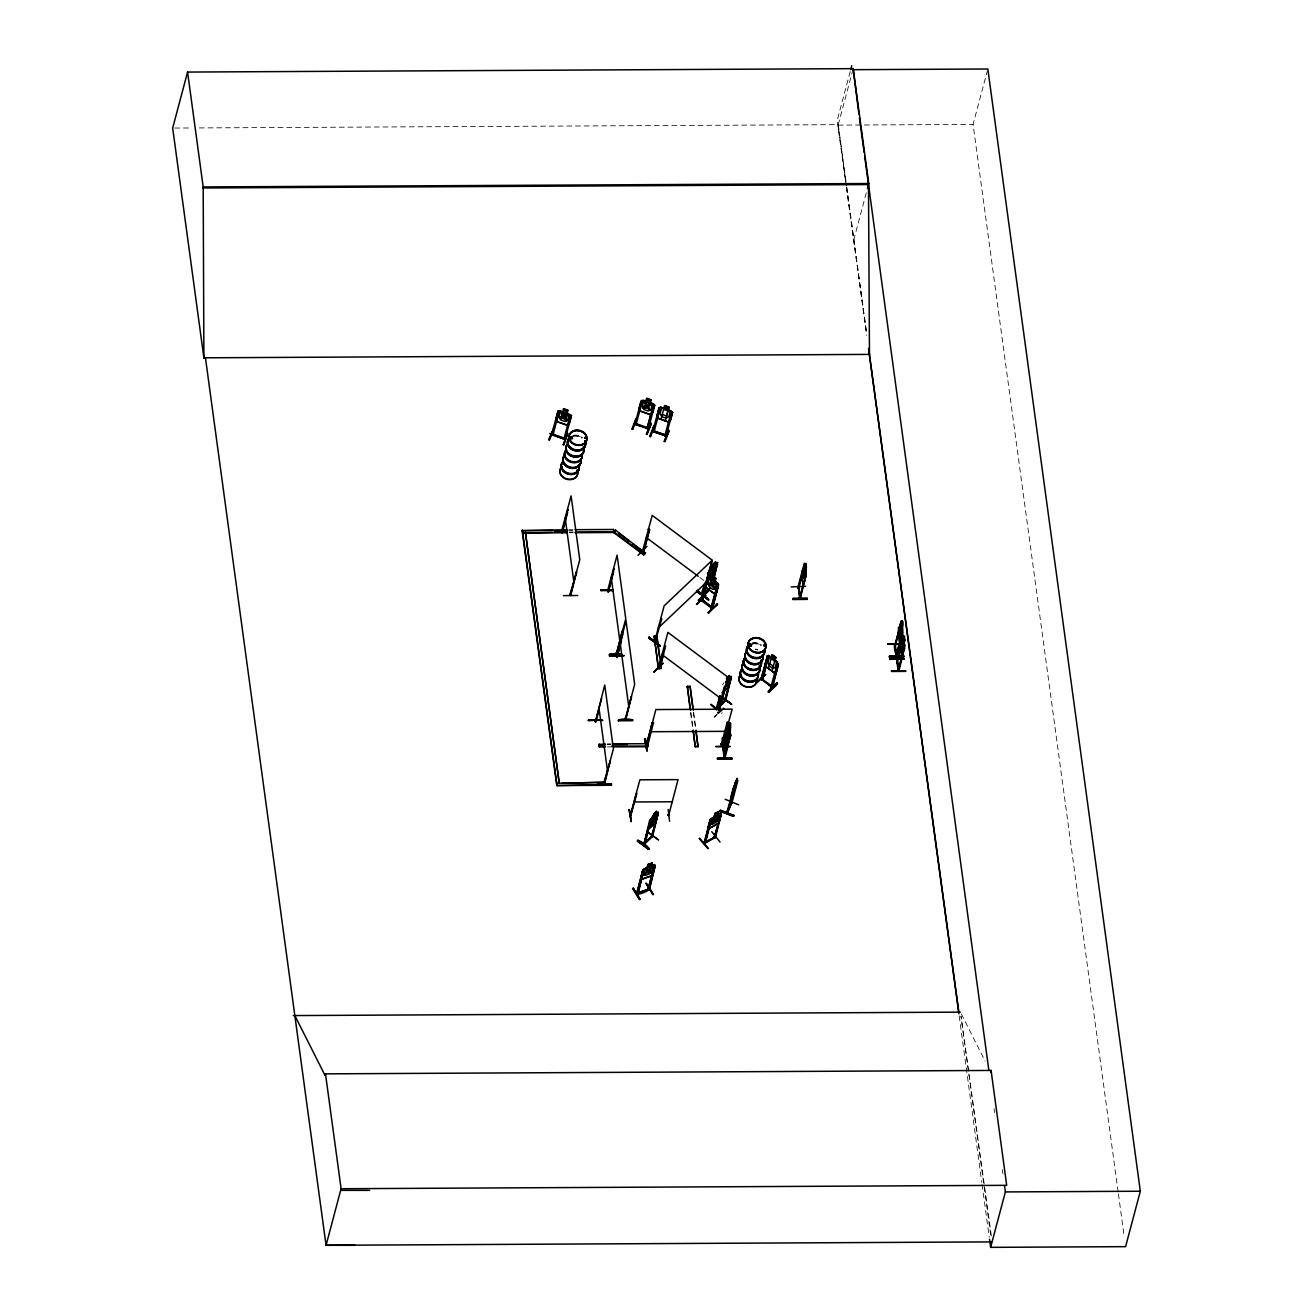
<?xml version="1.0" encoding="UTF-8"?>
<svg xmlns="http://www.w3.org/2000/svg" width="1313" height="1313" viewBox="0 0 1313 1313"><rect width="100%" height="100%" fill="white"/><g stroke="black" fill="none" stroke-linecap="round" stroke-linejoin="round"><path stroke-width="0.75" stroke-dasharray="5 3.75" d="M850.2 71.542L837.152 120.615L846.064 185.117M846.343 185.576L838.137 125.112L852.35 71.657M722.511 710.087L714.305 717.046L719.524 711.712M722.101 709.775L714.453 716.603M718.523 711.991L718.457 712.926L718.802 712.106M718.687 712.023L717.456 712.073M721.641 713.583L722.248 712.647M853.745 239.984L866.399 192.42M1118.134 1191.859L973.081 124.423L987.31 70.984M722.511 684.844L723.808 682.891M714.305 717.046L722.117 709.348M174.711 128.05L191.091 127.968M199.264 127.919L838.252 124.653L846.475 185.117M838.137 125.112L973.081 124.423M568.923 529.713L572.977 529.681M568.742 530.403L572.796 530.386M569.251 532.028L573.289 532.011M569.054 532.733L573.108 532.701M607.246 743.913L611.284 743.897M607.049 744.602L611.087 744.586M607.377 746.933L611.415 746.916M717.472 712.253L718.309 712.795M699.895 577.539L704.769 581.167M961.329 1013.964L985.16 1061.167M846.343 187.119L866.695 334.241M991.348 1235.845L960.985 1016.18L991.085 1237.864M1118.413 1193.894L1124.207 1236.518M994.056 1108.632L994.614 1112.702M1002.344 1169.588L1002.886 1173.641M846.754 187.119L866.465 332.222M846.622 187.578L866.711 335.439M959.163 1015.819L981.796 1182.357M982.075 1184.392L989.247 1237.191M693.609 712.188L695.775 728.124M693.428 712.877L695.595 728.83M690.819 712.204L692.985 728.141M690.638 712.893L692.804 728.83M754.499 643.288A9.207 7.435 14.9 0 1 761.195 645.471M752.136 644.01A9.093 7.336 14.9 0 1 761.015 645.898M752.267 643.239A9.207 7.435 14.9 0 1 761.277 645.159M752.415 642.993A9.06 7.32 14.9 0 1 761.277 644.88M755.402 649.082A9.093 7.336 14.9 0 1 757.65 649.804M755.32 649.328A9.207 7.435 14.9 0 1 757.601 650.083M575.455 435.67A9.207 7.435 14.9 0 1 582.151 437.853M573.092 436.392A9.093 7.336 14.9 0 1 581.987 438.279M573.239 435.621A9.207 7.435 14.9 0 1 582.233 437.524M573.371 435.358A9.093 7.336 14.9 0 1 582.25 437.245"/><path stroke-width="1.5" d="M567.659 510.462L568.004 509.378L561.783 532.75L561.8 530.616L562.194 531.667M569.99 594.379L576.505 572.091L570.778 595.462C569.005 592.934 572.731 593.131 570.105 595.216M599.22 709.233L595.921 721.822L595.446 719.688M596.053 719.934L595.314 721.576M604.768 783.467L603.898 782.433L604.456 785.322L556.778 785.568L522.131 530.633L566.904 529.713M608.395 591.72L614.008 568.611L613.68 569.694M616.01 653.48L616.224 654.531M622.034 631.323L622.69 632.39L622.034 631.323L616.716 653.611M616.273 652.791L617.094 653.841L616.355 652.676M617.291 657.173L617.208 655.285M617.323 655.532L616.897 656.615M625.727 719.885L631.422 696.76L625.086 720.066L625.694 719.048M626.022 719.081L625.152 718.03L625.185 720.016L634.671 684.368L625.989 620.589L616.568 657.353M728.764 728.518C729.897 740.319 729.568 721.592 728.042 731.456L727.648 728.567L729.109 740.056L728.584 735.132M569.809 437.984L570.449 436.966M569.94 437.623L570.334 438.805M570.86 438.608L570.384 437.311M570.318 438.099L571.549 437.377L571.516 438.69M570.466 437.902L572.238 437.705M585.171 437.327L585.68 438.082L584.597 437.59M585.926 438.378L585.434 437.278M748.984 645.241L749.116 646.193M750.412 646.045L751.627 645.602M764.872 645.323L764.97 645.996M722.708 747.688L723.414 745.8M724.251 756.682L725.121 757.716L723.545 747.36M724.94 758.307L730.57 735.198L724.037 757.355L724.94 758.307L725.17 757.503M799.715 598.695C797.352 577.835 798.468 590.489 798.895 586.222M800.372 596.939L800.503 597.973L798.435 587.617L800.224 598.826L798.698 587.108M901.063 622.395L894.842 645.766L901.44 621.23M895.45 645.52L895.368 643.633M895.991 655.318L902.015 633.03L902.655 634.097L896.287 656.402L902.605 632.472L902.54 621.033L902.343 627.68M896.205 654.514C898.207 658.831 892.742 649.279 894.875 643.633M899.028 670.254L896.533 659.487L903.426 636.149M897.567 659.717L896.795 658.584L897.583 659.635M896.927 659.815L897.386 660.652L901.243 645.783M898.059 670.155L898.831 671.288L904.509 647.949L898.108 670.122M898.88 669.22L898.666 670.024M729.503 723.25L730.52 734.738L724.218 758.487L725.088 757.503M899.635 641.072C905.954 633.769 899.421 620.475 902.392 621.033L899.782 628.024L899.979 635.82L902.146 627.647M904.608 647.49L904.69 645.143L898.273 671.32L897.485 660.111M713.468 579.394L717.571 562.604L708.889 571.057L712.877 564.574M715.848 836.496L704.063 843.143L705.524 842.946L710.99 820.412L709.956 820.97L704.244 843.57L705.59 842.29M704.277 842.273L704.08 842.979M714.699 837.973L721.395 813.124L710.185 819.263L708.232 826.599M720.377 812.911L721.362 813.338L714.256 837.464M715.454 837.497L721.116 814.848L714.075 837.645M774.67 661.309L771.191 658.584M774.933 660.308L776.492 662.54L775.13 667.628L772.701 668.432L769.254 665.855L767.99 662.294L769.336 657.206L771.437 657.682M776.557 671.452L774.572 673.126L765.824 666.61L765.528 662.934L765.856 666.577L774.539 673.06M778.511 664.115L775.13 660.16L775.852 657.436L772.159 654.678L768.532 668.58M903.196 644.076L903.377 638.413L902.917 643.928C901.145 643.403 901.424 647.145 902.868 645.372L902.638 651.396L903.131 645.569L904.312 644.913L902.999 643.698M613.647 571.631L608.329 591.72M607.771 591.851L608.313 589.832M603.98 782.532L604.636 783.598M604.456 784.37L610.168 761.163L603.635 783.467M563.425 595.642L577.72 595.495M624.02 655.564L609.511 655.368M611.431 785.108L597.136 785.272L611.431 785.059L611.448 783.992L597.169 784.14L611.464 784.074M597.087 784.583L611.382 784.435L597.136 785.272M618.39 720.87C617.455 718.375 633.605 718.424 632.702 720.706L618.407 720.804M632.636 720.033L618.341 720.246L632.718 719.672M731.833 759.127L717.522 759.16M722.675 746.851L724.234 758.323M723.627 746.966L722.921 745.8M724.333 756.682L723.2 746.605M724.874 758.307L723.217 746.736L725.186 739.334M731.866 758.192L731.833 759.193M792.954 598.482L807.249 598.4L792.954 598.515L792.904 599.532L807.232 599.385L807.249 598.318M799.026 587.223L798.271 588.076M807.167 598.892L792.822 598.859M889.475 656.976L903.787 656.91L889.475 657.091L889.508 655.975L903.804 656.024M891.412 671.468L905.707 671.386M894.613 644.683L896.336 654.383M896.057 655.318L896.828 654.383M896.828 656.139L895.171 644.552M898.798 671.156L897.156 659.487M730.98 798.058C745.768 757.978 723.545 823.235 732.999 789.097M726.253 748.558L725.252 735.608L729.076 722.971L722.708 746.605M804.721 563.654C808.562 573.174 801.39 599.04 802.358 570.548M802.538 570.663L801.8 574.47M898.404 632.045C898.338 612.432 900.981 661.292 898.519 632.045M726.91 812.156L732.26 801.669L730.996 803.211M727.96 811.5L731.193 802.916M732.244 801.833L727.32 813.239L733.721 789.934M668.58 815.718L678.033 779.61L639.874 779.807L630.322 815.439L631.323 815.045M668.875 814.913L667.972 815.192M659.471 667.907C661.375 669.86 657.124 665.396 659.881 667.529M704.786 582.939C703.834 587.961 698.811 597.924 703.456 594.28L709.66 588.355M702.832 595.429L709.512 588.946M710.202 578.18L711.498 583.235C705.573 583.07 709.496 587.6 712.122 584.416L714.617 589.455L713.025 584.4C718.424 584.433 715.175 580.297 712.385 583.153L710.021 578.262M760.916 679.33L767.35 655.729L768.942 655.647M768.269 657.698L762.492 679.97L761.77 678.312L761.228 679.034M778.428 663.82L771.913 687.602L770.994 686.748L777.001 664.673L778.33 665.133L772.553 687.388L761.343 679.116L767.596 655.745M700.994 600.336L702.57 600.894L701.618 599.138L712.598 608.296L718.359 586.107L717.029 585.647L711.137 607.821L712.138 608.674M711.203 607.952L711.367 607.18M711.941 608.576L712.811 607.492L711.17 607.148M668.202 410.033L668.859 407.26L664.657 405.783M668.35 410.083L672.584 412.38L670.664 419.881M670.5 419.635L668.251 421.867L657.944 418.092L657.304 414.99L659.044 407.752L660.833 407.276L671.206 410.969L672.601 412.545M642.927 869.731L636.526 893.693L649.607 888.737L648.162 888.589M637.33 893.283L638.151 892.38M654.071 864.84L655.285 865.349L649.328 889.623L648.064 890.033L648.113 888.688M733.081 792.231L736.823 781.087L732.457 793.413L733.196 791.969M733.754 789.934L727.402 813.059M654.793 640.76L655.532 639.94M702.98 596.463L701.585 596.955L702.947 594.904M701.848 595.084L702.849 596.529L702.8 595.199M703.095 595.101L704.178 593.492L702.734 593.968M644.24 842.962L643.468 843.652M652.643 836.529L651.806 837.218L658.043 813.978L652.545 836.496L643.665 844.866L650.083 821.544L649.656 822.611M643.37 844.489L652.873 835.61L652.561 836.627M720.23 696.038L716.701 709.053L717.308 707.822M717.834 707.444L716.488 707.838M725.662 700.715L731.078 678.181L724.267 701.208L725.531 700.765M725.892 699.911L724.874 700.682M867.45 188.481L868.763 183.525L853.155 68.653L187.578 72.067L172.676 128.067L203.909 357.973M355.019 1245.315L326.051 1245.298L205.452 357.809L203.892 357.809L203.187 186.938L187.578 72.067M991.643 1241.901L326.051 1245.298L341.101 1188.725L1006.694 1185.327L991.085 1070.44L325.493 1073.853L325.066 1075.478L294.834 1015.556M522.459 532.963L567.216 532.044M549.359 439.953L553.823 428.547L548.604 439.691L549.408 439.478M551.69 434.882C542.614 429.088 569.153 442.793 564.016 437.754M556.17 418.387L558.156 411.018M558.731 412.988L557.648 412.167L558.878 412.61L552.97 435.21L553.347 434.012M562.85 411.79L563.507 408.803L568.004 410.378L567.068 413.25L569.071 414.957L567.708 420.045L564.885 421.44L560.684 419.963L559.01 416.992L560.356 411.905L562.85 411.79L558.009 410.92L551.591 434.718L565.033 439.412L563.868 438.132M563.917 439.1L569.842 416.434M563.901 439.149L564.344 437.738L565.411 438.23L564.032 438.23M567.626 433.405L563.851 445.025L563.293 444.368M564.853 439.478L565.082 438.624M565.033 439.412L571.368 415.614M559.699 410.69L571.532 415.63L569.579 422.967L567.265 425.248L556.696 421.555L556.072 418.24L556.827 421.506M561.472 531.683L571.089 495.904L579.755 559.699L570.285 595.462L570.827 593.443M562.341 532.717L567.643 512.398M632.603 429.482L636.214 418.207L631.848 429.203L632.653 429.006M636.936 418.519L632.538 429.335M642.123 402.123L636.132 424.132M636.231 424.723C637.462 422.376 633.884 422.737 634.803 424.329L648.277 428.941C650.427 427.07 645.881 427.037 647.161 428.612M646.029 401.039L646.751 398.315L651.248 399.891L650.312 402.779L652.315 404.47L650.969 409.558L648.13 410.953L643.928 409.492L642.254 406.521L643.616 401.433L646.111 401.302L646.882 398.463M575.012 529.681L613.499 529.484L613.647 532.504L643.682 554.907L645.422 553.265L615.567 530.157L613.647 532.504L575.143 532.701M615.567 530.157L613.647 532.504M652.938 406.341L654.334 406.39L652.938 406.341L647.079 428.563L651.133 413.349M647.096 434.488L651.379 423.508L646.538 434.275M634.852 423.804L648.556 428.53L654.613 405.143L653.365 403.698L641.269 400.449L639.267 407.867L639.94 411.067L650.559 414.645L652.676 412.413M650.362 402.648L654.777 405.159L652.774 412.594L650.509 414.777L640.12 410.903L639.464 407.785M556.466 783.237L604.325 782.302L604.636 784.632L556.778 785.568M608.313 591.818L608.395 589.997M650.444 436.704L654.005 425.428L649.672 436.441L650.477 436.228M653.726 431.911L652.725 430.615L654.251 431.14M654.399 430.762C653.053 433.717 655.679 429.679 653.185 430.27L652.758 431.632L659.093 407.637M650.378 436.556L654.662 425.593M654.038 431.944L659.947 409.344L658.699 408.917L659.799 409.722M661.013 419.454L664.575 405.52L669.072 407.096L665.281 420.948M600.714 719.984L588.339 720.394L602.651 720.23M602.634 720.427L588.454 720.115M672.551 412.495L665.921 436.195L664.838 435.801L670.762 413.529L672.158 413.579M664.969 435.867L665.428 434.455C671.337 438.509 652.479 431.534 652.659 431.468M664.936 441.693L669.187 430.697L664.394 441.48M665.921 436.195L665.428 434.455L664.985 435.801M622.165 656.04L609.593 656.172L609.527 654.301L621.788 654.202L609.527 654.334M609.692 655.663L623.905 655.827M638.003 555.366L646.964 546.306M601.649 698.45L595.429 721.822L604.735 684.992L613.401 748.771L603.931 784.534L604.029 783.664M643.682 551.641C642.402 548.046 644.109 553.118 642.434 551.493L652.216 515.385L712.286 560.208L706.64 581.446M643.222 552.084L643.961 550.918L642.746 550.918M649.344 529.91L643.551 552.166L649.64 529.615L648.31 529.155L649.64 529.615M616.782 654.563L622.165 634.327M643.682 554.907L645.602 552.56M622.904 634.048L616.618 657.271M617.176 657.419L621.509 640.957M605.359 746.933L599.302 746.966L598.974 744.652L605.227 743.929M599.302 746.966L599.171 743.946M604.325 782.302L562.424 783.205M625.612 719.048L625.792 718.03M649.229 637.084L648.622 638.02L660.423 645.898L649.18 637.133M654.169 636.066L658.322 668.662L661.292 667.956L656.96 636.05L654.169 636.066L658.502 667.972L661.292 667.956M654.645 641.302L654.859 640.498M654.662 641.483L664.148 605.835L711.974 560.454L701.191 600.484L708.774 574.224L707.362 573.223M661.768 618.833L655.203 641.729M656.172 640.104L655.86 640.99M660.029 666.249L662.884 663.492L654.104 671.583M658.322 668.662L667.89 632.374L727.96 677.196L719.212 710.087M653.989 672.059L658.995 666.889M665.625 646.291L659.536 668.842L658.683 667.332M659.848 668.547L663.557 654.055M646.209 745.21L652.2 722.626L653.497 722.61L647.801 745.193L647.9 743.897L646.341 744.75M646.521 745.324L655.844 709.562L732.129 709.168L722.527 744.931C720.377 745.702 721.1 742.37 722.905 743.519M647.801 745.193L647.604 743.7L613.302 743.88M613.434 746.9L647.736 746.72L647.604 743.7M645.75 746.933L647.046 750.97L646.406 746.867M636.936 793.265L630.552 815.98L636.362 793.692M629.173 809.629L631.307 821.167M697.236 590.374L696.612 591.31L708.364 599.237L697.203 590.39L708.265 599.302M697.105 591.982L708.922 599.86L697.613 591.506M702.209 594.28L701.667 595.002M701.585 596.955L708.708 573.683L707.674 572.928M712.401 608.149L701.716 599.237M702.849 596.529L705.672 585.877M701.93 601.108L708.347 578.639L707.018 578.18L708.035 578.935M708.265 577.704C711.104 573.239 707.74 572.025 709.742 572.156M702.258 601.19L705.885 587.879M709.43 576.784L711.794 568.119L714.535 565.509L713.172 570.597L710.431 573.207M716.964 562.735L714.896 564.688L715.618 561.685L712.68 564.475L708.954 574.602L709.857 575.389L714.649 569.202L715.995 564.114L714.781 564.606M705.59 595.692L696.678 604.374M714.042 571.057L711.104 578.032M713.55 576.144L717.308 564.295L714.272 577.523M714.009 575.209L717.472 562.735M646.981 831.523L658.568 839.943L646.932 831.556M650.083 821.544L643.862 844.85L649.574 820.592L658.437 812.386L657.567 812.337M633.194 888.376L640.12 899.405L633.309 887.916M850.726 69.573L851.776 65.65M715.175 581.117L715.897 578.393L712.352 575.652L711.482 578.639L709.397 578.163L708.035 583.251L709.315 586.813L712.762 589.389L715.191 588.585L716.537 583.497L714.929 581.199L715.766 578.393M690.096 708.905L687.306 686.289L690.08 686.272L693.33 710.185M858.899 114.034L853.155 68.653M655.63 814.109L656.352 811.385L655.63 814.388L657.682 812.435M692.887 708.889L690.08 686.272M711.154 608.001L715.388 592.737M651.248 837.005L652.463 835.265M716.455 592.147L718.392 584.876L715.027 581.117M655.056 865.3L651.346 875.837L641.614 879.382L640.99 877.002L642.796 869.748L647.194 867.269L647.916 864.545L652.052 863.035L651.166 865.907L652.988 866.055L651.642 871.143L648.983 874.081L645.126 875.492L643.633 874.064L644.995 868.976L647.194 867.269M658.043 813.978L651.33 836.923L652.151 836.151M718.49 584.777L712.27 608.658L701.126 600.353M651.642 837.3L658.305 812.287M637.987 893.776L643.698 871.061L642.566 871.487L636.772 894.087L638.397 892.824M637.806 893.234L643.698 871.061M717.029 603.799L717.538 604.735L707.937 612.777L717.079 604.325M647.375 867.433L648.031 864.578M646.505 883.468L653.431 894.547L646.012 883.304M651.248 866.022L652.052 863.035M668.186 809.415L669.564 821.314M649.196 889.689L654.924 866.974L653.776 867.384L647.982 889.443M667.972 814.684C668.219 817.277 669.072 812.255 667.956 815.127M653.776 867.384L648.064 890.033L647.966 888.803M696.038 730.126L698.024 746.769L695.25 746.785L693.264 730.143M710.99 704.244L719.032 710.251M719.836 695.742L716.373 708.495M720.164 696.826L716.898 709.053L725.58 700.699M720.542 697.121L717.62 708.265M718.178 709.332L723.66 689.62L724.678 690.375L719.508 709.791M718.49 709.036L721.592 697.384L731.604 704.129L723.561 698.106M726.893 678.345L726.647 679.264L728.649 676.671M723.611 689.276L728.403 683.088L729.257 675.752M728.666 678.575L729.388 675.571L726.565 678.46M724.661 701.503L731.341 676.474L724.973 701.405M715.798 746.637L730.11 746.572M722.117 738.169L724.415 750.527M731.275 704.129L721.444 697.4M721.214 744.832L727.205 722.248L728.485 722.232L727.254 722.659M722.807 744.816L725.4 733.885M727.451 726.105L728.485 722.232M722.872 747.803L729.125 724.563L727.796 731.177M722.889 747.934L722.987 747.048M727.845 730.192L729.125 724.563M723.463 747.901L725.334 740.417M699.648 838.219L708.446 848.411M729.864 726.155L730.586 723.2L729.7 726.155L729.191 725.088M728.896 729.847L729.01 733.097L729.24 732.194M730.438 723.2L730.405 729.847M727.156 747.376L730.685 734.738M704.063 843.143L710.399 819.345M710.99 820.412L705.081 842.585L704.162 842.404L705.672 842.29M714.994 813.551L714.272 816.358L712.171 818.212L710.809 823.3L712.106 824.449L715.585 822.545L718.03 819.328L719.393 814.241L717.768 814.355L718.736 811.582L714.896 813.518L718.736 811.582M714.272 816.358L715.093 813.65M717.866 814.47L718.638 811.467M714.37 838.006L715.634 837.3M725.17 799.289L738.661 804.803M762.18 680.265L766.3 665.1M733.228 790.656L734.574 785.568M727.517 811.073L726.696 812.96L735.543 781.924M734.935 784.747L735.69 781.793M732.441 792.428L737.102 778.412L733.097 789.244M731.046 803.49L737.397 778.872M765.528 674.898L756.009 683.006L764.97 674.422M731.751 803.49L737.89 780.414M771.535 657.583L772.257 654.859L775.852 657.436M791.197 586.895L805.624 586.337M772.011 671.222L775.704 657.419M719.951 811.171L720.345 810.105L733.901 815.291L733.524 816.341L719.967 811.106L733.524 816.325M767.957 691.82C778.051 679.002 782.417 681.234 768.581 692.279L776.968 682.793M797.992 587.108L804.311 563.244L805.246 566.412L805.985 563.458L804.639 571.582C806.084 570.055 806.248 573.551 804.59 573.075L804.081 578.902L804.327 572.878C802.013 573.305 807.183 567.101 804.59 565.361L803.228 570.449L803.425 578.245L806.477 567.347M798.386 587.141L798.288 588.191L804.508 564.82M802.686 573.289L798.846 588.158M806.116 567.15L805.87 568.053L805.542 565.69M799.436 597.743L805.952 575.455L800.208 598.695M806.034 574.897L799.732 598.826L799.765 597.776M904.148 658.814L889.837 658.896M899.093 628.238L901.03 620.967M895.335 645.766L898.765 632.702M903.016 635.902L900.554 646.981L901.768 655.991M904.181 642.599L904.526 635.952L901.785 642.943L901.965 650.739L905.067 639.874M904.427 647.391L901.621 655.991L900.915 643.042M903.804 655.893L903.771 657.025M990.659 1072.065L991.085 1070.44M852.876 69.687L987.836 68.998L1140.324 1191.236L1125.586 1246.661L990.626 1247.35L1005.381 1191.925L1004.543 1185.836M565.279 454.84L565.263 455.726M572.484 438.558L572.189 437.492M748.853 645.307C750.511 642.91 748.837 647.834 749.641 644.831M751.167 645.52L750.33 646.324M763.723 645.143L764.987 645.208M733.146 789.162L736.051 782.269L733.179 790.968M664.181 441.48L668.629 430.057M549.294 439.806L553.741 428.53M556.696 421.555L567.314 425.133L569.432 422.884M563.507 408.803L568.004 410.378M571.532 415.63L567.101 413.135M571.089 416.861L569.694 416.812M567.544 433.717L563.293 444.762L567.577 433.356M642.91 400.088L646.144 401.187M636.592 423.525L636.083 424.673L636.444 423.918M646.341 434.275L650.821 422.868M657.091 415.072L657.747 418.305L668.399 422.047L670.648 419.7M660.734 407.276L663.853 408.245L661.44 408.622L660.078 413.71L661.752 416.697L665.954 418.174L668.777 416.779L670.139 411.691L668.12 409.984M737.25 778.478L735.657 782.006M608.526 591.014L608.493 590.095M616.503 656.106L616.716 655.285L616.782 656.549M595.232 720.509L595.232 721.576M715.749 570.006L714.124 573.584L709.857 577.425M714.124 573.584L715.634 569.908M648.622 638.003L659.947 646.341M708.314 599.237L696.99 590.899M637.347 840.976C638.02 838.498 650.805 847.968 648.606 849.396L637.347 840.976L648.622 849.33M637.888 840.156L649.18 848.526M710.809 704.72L716.8 709.988M647.719 744.438L646.373 743.979L647.637 743.847M721.149 744.405L722.741 744.389M723.857 688.57L726.089 684.533C726.598 687.241 729.454 683.843 726.877 683.334L729.552 678.558L726.466 683.269L725.498 682.3M709.004 828.569L708.462 826.616L708.889 828.716L717.669 823.891L719.54 820.543M629.469 809.596L631.176 821.511M651.182 875.656L653.332 872.653M725.4 699.534L725.186 700.6M651.429 836.086L652.364 835.347M803.211 583.694L803.966 582.316M728.551 741.911L727.665 743.437L726.565 734.213M727.829 743.437L728.715 741.911M899.618 641.253L900.669 639.743M901.604 656.188L902.655 654.662M649.705 820.691L656.352 811.385M726.089 748.558L726.992 747.228L726.089 748.738L724.858 739.531M708.889 574.815L710.579 572.484L708.643 574.372M639.415 899.651L632.554 888.54M751.2 645.733L749.707 645.914M763.706 645.602L764.133 644.995M727.123 812.074L727.993 811.237M722.823 744.044L721.428 744.011M645.208 738.94L645.717 742.945M713.402 568.053L711.416 570.663L713.156 568.956M661.375 618.538L660.964 619.605M698.943 600.829C727.041 572.37 679.543 618.883 707.33 591.342L698.943 600.78M664.608 645.536L665.314 646.587M662.999 663.032L653.94 671.879M724.678 690.375L723.348 689.916M767.252 656.96L767.957 658.01M761.638 678.312L762.065 679.363M765.643 674.439L756.682 682.973M762.065 680.167L762.64 679.379L771.453 685.878M771.141 686.174L771.617 686.535M772.323 686.88L771.584 685.632M768.581 692.214L777.444 683.613M717.702 564.59L716.504 565.066M707.526 576.571L711.482 578.36M658.256 628.008L706.066 582.627M705.491 583.973L705.902 587.551L714.584 594.018L716.57 592.245M715.897 578.393L710.514 575.685M705.081 592.048L707.871 589.389M718.621 584.827L717.571 582.906M705.081 595.38L696.629 604.193M696.53 604.193L705.77 595.396M718.359 586.107L717.029 585.647M717.013 604.21L708.577 613.22M726.45 678.361L729.388 675.571M728.534 678.476L731.456 676.572L730.602 676.523M725.547 681.989L728.288 679.395L726.942 684.483L724.202 687.093M731.472 678.476L730.274 678.952M722.232 692.608L727.894 687.454L722.363 692.706M771.437 657.6L768.794 655.63L777.427 662.031M717.423 707.1L724.825 700.912L717.21 708.167M716.406 708.675L717.21 707.904M718.703 706.492L725.268 700.256M656.484 811.467C647.933 819.23 648.967 833.542 644.585 844.193L644.191 843.964M658.437 814.273L657.239 814.749M651.396 836.43L643.879 844.062M774.473 672.913L776.492 671.091M625.021 718.933L625.661 718.227M707.937 848.74L699.123 838.547M897.304 660.554L903.065 637.314M652.659 431.041L666.38 435.735M572.238 438.64L570.023 438.181M749.559 645.11L750.921 645.257M751.282 646.275L748.968 645.52M551.608 434.291L565.329 439.084M647.046 428.071L648.638 428.169M708.528 600.172L697.236 591.523M564.065 415.745C566.756 412.233 571.779 415.482 564.869 416.713C570.023 423.131 564.606 421.473 563.819 416.976C560.815 420.62 556.056 417.419 563.014 416.04L561.028 411.954L564.13 415.679M710.267 821.331L711.285 820.773M721.428 815.209L720.082 815.406M708.905 828.454L717.505 823.743M711.728 831.687L720.066 842.076M715.273 836.217L714.288 836.841L715.437 836.217M705.36 841.945L714.535 837.431M715.519 837.366L704.523 843.488M899.93 630.946L900.882 630.437L900.636 636.477L901.145 630.65C902.786 631.159 902.688 627.696 901.21 629.157L901.424 623.429L899.897 630.946M727.976 733.114L728.945 732.605L728.699 738.645L729.207 732.818C730.832 733.327 730.734 729.864 729.257 731.325C729.289 717.768 730.799 732.457 727.862 731.653M607.607 590.653L617.11 555.136L625.776 618.932L616.125 654.448M552.133 433.52L552.855 435.26M552.986 434.373L551.837 433.963M655.499 814.29L656.73 813.797L653.332 822.48L650.591 825.073L649.689 824.285M570.367 436.983L571.073 436.819A9.207 7.435 14.9 0 0 568.71 446.469A9.207 7.435 14.9 0 0 580.543 450.326A9.207 7.435 14.9 0 0 584.958 441.217M651.97 863.298L647.916 864.545M642.796 871.865L643.944 871.455M654.022 867.762L655.154 867.351M641.548 879.267L651.346 875.837M638.085 892.61L648.146 889.41M636.657 893.644L648.95 889.114M659.175 407.834L660.784 407.391M728.026 737.988L729.158 737.709M649.164 888.31C651.658 890.214 635.361 896.795 636.887 892.84M721.658 743.535L721.526 744.947L721.362 743.601M585.417 438.411L584.679 437.984M652.873 894.678L645.93 883.304M642.73 551.017L643.83 551.706M658.716 667.71L659.651 668.333M772.06 687.602L761.556 679.116M702.471 600.386L701.339 599.532M712.483 607.853L711.351 607.066M707.543 576.801L709.004 576.604M767.383 655.712L768.909 655.515M629.124 809.678L631.192 821.626M728.617 735.165L728.781 737.988M561.98 531.814L562.374 530.78M576.67 573.157L576.013 572.091M612.876 589.931L600.615 590.062L613.269 590.587M613.073 590.128L600.697 590.505L612.974 590.407M609.413 654.76L621.985 654.629M609.495 655.433L621.755 655.187M631.569 697.843L630.929 696.76M600.517 719.787L588.339 720.574M653.546 723.02L652.2 722.626M646.357 745.21L647.654 745.193M721.411 744.865L722.659 744.816M610.315 762.246L609.659 761.163M203.187 186.938L868.763 183.525M202.908 187.972L868.484 184.559L869.469 354.395L203.892 357.809M522.131 530.633L552.527 530.485M575.324 531.995L613.827 531.798L643.862 554.217M524.478 532.963L567.035 532.733M806.363 567.38L805.821 563.458M805.788 570.105L806.067 574.996M806.1 576.522L805.46 575.455M902.655 634.097L902.015 633.03M902.179 643.944L887.67 643.813L899.947 643.747M902.08 644.207L887.686 643.813M904.657 649.016L904 647.949M889.377 656.434L903.721 656.319L889.475 657.091M904.165 658.863L889.738 659.389M889.754 659.208L904.05 659.142M905.789 670.943L891.494 670.927M687.126 686.978L689.899 686.962M649.951 731.735L726.237 731.341M730.717 736.265L730.077 735.198M598.974 744.652L605.03 744.619M613.105 744.569L627.237 744.504M599.483 746.276L605.539 746.244M611.595 746.211L647.933 746.03M695.43 746.079L698.204 746.063M715.815 746.457L730.11 746.391M731.866 758.093L717.555 758.143L717.522 759.259M633.982 801.98L672.125 801.783M293.275 1015.573L960.427 1012.142M1005.381 1191.925L1140.324 1191.236M340.674 1190.349L369.642 1190.366M716.832 562.653L717.571 562.604M653.923 431.993L654.137 430.598M636.329 423.968L635.18 423.541M564.327 437.787L563.671 439.002M654.334 430.992L665.034 434.701M653.923 431.403L664.887 435.079M646.833 398.578L651.035 400.038M641.975 402.5L640.892 401.696L634.967 424.345M636.526 423.771L647.211 427.496M553.282 434.242L563.966 437.984M663.689 409.41L667.89 410.903L666.528 415.991L662.326 414.514M570.81 593.312L570.597 594.133M895.154 644.437L895.384 643.747M897.14 659.356L897.435 658.716M643.272 552.034L642.697 550.639M764.609 644.913L764.822 646.094L763.723 645.865M595.741 720.624L595.905 721.707M898.19 671.156L896.664 659.487M903.016 635.738L904.657 645.175M708.905 576.702L717.39 583.038M646.308 537.559L698.27 576.325M706.115 587.42L714.617 593.771M618.538 533.209L629.616 541.465M632.768 543.828L645.422 553.265M702.718 600.32L711.482 606.852M769.845 663.672L773.291 666.249M721.559 696.94L731.604 704.129M661.982 654.531L722.052 699.369M647.67 828.076L647.949 829.832L647.637 827.863M723.791 708.856L723.381 708.134M651.412 865.874L654.219 864.857L642.796 869.748M728.19 731.456L727.665 730.405L726.302 735.493L726.565 743.306L730.225 732.687L730.405 724.53M641.056 877.117L641.745 879.25M728.502 736.035L727.944 732.375L726.598 737.463L727.139 741.123L729.962 730.717L729.47 727.057L728.108 732.145L728.6 735.805M647.046 750.97L645.422 738.562L644.535 739.022L645.11 743.01M869.469 354.395L868.632 348.355L958.851 1012.159M859.457 118.055L864.102 152.324M864.66 156.345L988.82 1070.046M868.648 349.652L958.884 1013.784M989.526 1239.226L990.626 1247.35M805.821 563.687L806.313 567.347M730.159 725.433L730.471 727.796M695.857 730.816L698.024 746.769M687.306 686.289L690.556 710.202M693.083 730.832L695.25 746.785M656.779 636.756L659.487 656.681M660.291 662.671L661.112 668.645M647.424 744.389L647.736 746.72M613.499 529.484L613.827 531.798M611.202 577.31L619.867 641.089M620.097 642.763L628.763 706.542M598.843 707.149L607.509 770.944M565.181 518.077L573.847 581.872M522.328 529.943L556.958 784.879M325.493 1073.853L341.101 1188.725M764.347 651.166A9.093 7.336 14.9 0 1 754.089 658.42A9.093 7.336 14.9 0 1 747.195 647.506M752.136 644.01A9.093 7.336 14.9 0 0 750.084 644.765L750.084 644.453A9.207 7.435 14.9 0 0 748.394 645.536M764.609 650.132A9.06 7.32 14.9 0 1 754.368 657.386A9.06 7.32 14.9 0 1 747.474 646.488M748.689 644.946A9.06 7.32 14.9 0 1 750.363 643.747M762.131 655.351A9.06 7.32 14.9 0 1 754.811 664.772A9.06 7.32 14.9 0 1 744.931 655.433M745.587 653.644A9.06 7.32 14.9 0 1 746.785 652.085M764.56 650.805A9.207 7.435 14.9 0 1 754.171 658.174A9.207 7.435 14.9 0 1 747.163 647.112M764.642 650.493A9.207 7.435 14.9 0 1 754.253 657.846A9.207 7.435 14.9 0 1 747.261 646.8M748.476 645.225A9.207 7.435 14.9 0 1 750.183 644.01M760.769 660.488A9.06 7.32 14.9 0 1 751.102 669.663A9.06 7.32 14.9 0 1 745.423 657.222M762.361 654.957A9.207 7.435 14.9 0 1 752.546 664.28A9.207 7.435 14.9 0 1 746.769 651.658M763.017 656.598A9.207 7.435 14.9 0 1 751.463 663.656A9.207 7.435 14.9 0 1 746.851 651.33M763.001 656.254A9.093 7.336 14.9 0 1 751.594 663.213A9.093 7.336 14.9 0 1 747.048 651.051M760.736 660.718A9.109 7.353 14.9 0 1 751.036 669.925A9.109 7.353 14.9 0 1 745.324 657.436M756.698 679.822A9.06 7.32 14.9 0 1 745.324 686.765A9.06 7.32 14.9 0 1 740.778 674.636M758.061 674.718A9.06 7.32 14.9 0 1 747.836 681.956A9.06 7.32 14.9 0 1 740.942 671.074M756.797 679.494A9.06 7.32 14.9 0 1 745.407 686.436A9.06 7.32 14.9 0 1 740.877 674.308M758.307 674.357A9.207 7.435 14.9 0 1 746.736 681.414A9.207 7.435 14.9 0 1 742.124 669.088M758.389 674.045A9.207 7.435 14.9 0 1 746.818 681.086A9.207 7.435 14.9 0 1 742.206 668.777M758.356 673.684A9.093 7.336 14.9 0 1 746.949 680.643A9.093 7.336 14.9 0 1 742.403 668.481M759.702 668.596A9.093 7.336 14.9 0 1 748.312 675.555A9.093 7.336 14.9 0 1 743.765 663.393M759.357 666.282A9.207 7.435 14.9 0 1 749.526 675.604A9.207 7.435 14.9 0 1 743.749 662.967M759.439 665.97A9.207 7.435 14.9 0 1 749.608 675.292A9.207 7.435 14.9 0 1 743.847 662.655M759.39 665.642A9.06 7.32 14.9 0 1 749.723 674.816A9.06 7.32 14.9 0 1 744.044 662.376M760.621 661.03A9.06 7.32 14.9 0 1 750.954 670.204A9.06 7.32 14.9 0 1 745.275 657.78M584.745 441.611A9.093 7.336 14.9 0 1 579.673 450.769A9.093 7.336 14.9 0 1 568.037 445.55A9.093 7.336 14.9 0 1 573.092 436.392M583.678 449.653A9.093 7.336 14.9 0 1 572.287 456.612A9.093 7.336 14.9 0 1 567.741 444.451M585.04 440.905A9.207 7.435 14.9 0 1 580.625 449.998A9.207 7.435 14.9 0 1 568.808 446.157A9.207 7.435 14.9 0 1 571.155 436.392M582.266 456.776A9.093 7.336 14.9 0 1 569.793 461.372A9.093 7.336 14.9 0 1 566.346 449.637M582.365 454.429A9.027 7.287 14.9 0 1 571.024 461.339A9.027 7.287 14.9 0 1 566.51 449.259M583.908 449.292A9.207 7.435 14.9 0 1 572.337 456.35A9.207 7.435 14.9 0 1 567.725 444.024M583.415 447.027A9.207 7.435 14.9 0 1 573.584 456.35A9.207 7.435 14.9 0 1 567.807 443.712M583.382 446.699A9.093 7.336 14.9 0 1 573.699 455.89A9.093 7.336 14.9 0 1 568.004 443.433M585.024 440.577A9.093 7.336 14.9 0 1 575.324 449.768A9.093 7.336 14.9 0 1 569.629 437.311M578.475 465.163A9.093 7.336 14.9 0 1 568.792 474.354A9.093 7.336 14.9 0 1 563.096 461.897M577.113 470.267A9.093 7.336 14.9 0 1 567.429 479.458A9.093 7.336 14.9 0 1 561.734 467.001M577.162 469.939A9.027 7.287 14.9 0 1 567.528 479.081A9.027 7.287 14.9 0 1 561.866 466.706M578.688 464.769A9.207 7.435 14.9 0 1 568.874 474.091A9.207 7.435 14.9 0 1 563.096 461.47M579.345 466.41A9.207 7.435 14.9 0 1 567.79 473.468A9.207 7.435 14.9 0 1 563.179 461.142M580.888 460.617A9.207 7.435 14.9 0 1 569.333 467.674A9.207 7.435 14.9 0 1 564.721 455.348M580.97 460.305A9.207 7.435 14.9 0 1 569.415 467.346A9.207 7.435 14.9 0 1 564.803 455.037M580.937 459.944A9.093 7.336 14.9 0 1 569.547 466.903A9.093 7.336 14.9 0 1 565 454.741M582.119 455.332A9.027 7.287 14.9 0 1 570.778 462.258A9.027 7.287 14.9 0 1 566.264 450.178M579.312 466.066A9.093 7.336 14.9 0 1 569.071 473.32A9.093 7.336 14.9 0 1 562.161 462.422M580.674 460.978A9.093 7.336 14.9 0 1 570.416 468.232A9.093 7.336 14.9 0 1 563.507 457.318M649.82 825.319L653.053 820.346C653.579 823.054 656.434 819.657 653.841 819.148L656.516 814.355L653.431 819.082C652.742 816.702 650.28 819.755 652.627 820.33L649.82 825.319M709.086 575.636L712.335 570.663C712.877 573.354 715.618 570.006 713.123 569.465L715.798 564.672L712.696 569.399C712.023 567.019 709.545 570.072 711.892 570.63L709.086 575.636M726.647 742.567L726.828 743.962L727.304 738.136C728.994 738.661 728.863 735.165 727.336 736.642L727.517 730.914L727.057 736.495C725.268 735.969 725.531 739.711 727.025 737.922L726.647 742.567M717.472 758.569L731.784 758.504L717.472 758.569M525.413 532.257L559.24 783.221L525.413 532.257M562.621 412.692L561.258 417.78L565.46 419.257L566.822 414.169L562.621 412.692M564.213 409.771L563.966 410.69L566.674 411.626L566.921 410.723L564.213 409.771M645.865 402.221L644.502 407.309L648.704 408.77C646.751 401.712 656.336 403.567 648.113 406.242L650.23 410.509L647.063 406.505C644.059 410.148 639.3 406.932 646.259 405.569L644.273 401.466L647.309 405.257L650.23 403.649L645.865 402.221M647.457 399.3L647.211 400.202L649.919 401.154L650.165 400.235L647.457 399.3M665.281 406.505L665.034 407.407L667.743 408.359L667.989 407.457L665.281 406.505M713.123 564.475L712.877 565.378L714.896 562.801L713.123 564.475M711.236 579.542L709.89 584.63L713.336 587.206L714.699 582.119L711.236 579.542M712.713 576.817L714.682 579.378L712.713 576.817M652.512 817.802L651.166 822.89L653.907 820.297L655.269 815.192L652.512 817.802M653.858 814.158L653.611 815.061L655.614 812.484L653.858 814.158M647.063 868.221L645.701 873.309L649.574 871.898L650.92 866.81L647.063 868.221M648.589 864.791L648.359 865.694L651.084 863.872L648.589 864.791M714.042 817.178L712.68 822.266L716.176 820.362L717.522 815.258L714.042 817.178M715.503 813.65L715.257 814.569L717.751 812.419L715.503 813.65M772.651 655.86L774.637 658.42L772.651 655.86M804.853 567.314L803.507 572.402L803.999 576.062L805.345 570.974L804.853 567.314M901.407 624.89L900.062 629.977L900.554 633.637L901.916 628.55L901.407 624.89M902.343 622.362L902.425 625.628L902.343 622.362M903.393 639.808L902.047 644.896L902.54 648.573L903.902 643.468L903.393 639.808M904.329 637.281L904.411 640.547L904.329 637.281M720.213 810.531L733.77 815.767L720.213 810.531M656.369 819.607L654.81 823.251L647.834 829.734L654.859 823.267L656.369 819.607M729.388 683.794L727.845 687.438L729.388 683.794M712.778 818.081L714.321 819.919L710.973 824.515L714.912 820.083C715.569 823.382 719.688 820.149 715.864 819.049L719.048 814.733L715.29 818.836L713.977 817.441L712.778 818.081M649.082 637.478L660.373 645.898L649.082 637.478M637.806 840.468L649.049 848.92L637.773 840.517M645.635 868.927L647.424 871.11L643.813 875.344L648.097 871.389C648.868 874.95 653.447 872.209 649.131 870.47L652.545 866.416L648.491 870.158L647.03 868.517L645.635 868.927M567.035 530.862L554.792 530.994L567.068 530.912M749.854 648.803A9.06 7.32 14.9 0 0 765.282 648.72A9.06 7.32 14.9 0 0 756.058 637.593A9.06 7.32 14.9 0 0 749.854 648.803M749.723 649.328A9.06 7.32 14.9 0 0 765.134 649.262A9.06 7.32 14.9 0 0 755.911 638.134A9.06 7.32 14.9 0 0 749.723 649.328M749.772 649.016A9.109 7.353 14.9 0 0 765.266 648.95A9.109 7.353 14.9 0 0 755.993 637.773A9.109 7.353 14.9 0 0 749.772 649.016M751.2 669.302A9.06 7.32 14.9 0 0 760.867 660.127A9.109 7.353 14.9 0 1 751.151 669.466A9.109 7.353 14.9 0 1 745.456 656.992A9.06 7.32 14.9 0 0 751.2 669.302M570.794 441.217A9.093 7.336 14.9 0 0 586.255 441.135A9.093 7.336 14.9 0 0 576.998 429.991A9.093 7.336 14.9 0 0 570.794 441.217M570.712 441.693A9.027 7.287 14.9 0 0 586.074 441.611A9.027 7.287 14.9 0 0 576.883 430.533A9.043 7.304 14.9 0 0 570.695 441.71A9.043 7.304 14.9 0 0 586.09 441.628A9.043 7.304 14.9 0 0 576.867 430.533A9.027 7.287 14.9 0 0 570.712 441.693"/></g></svg>
